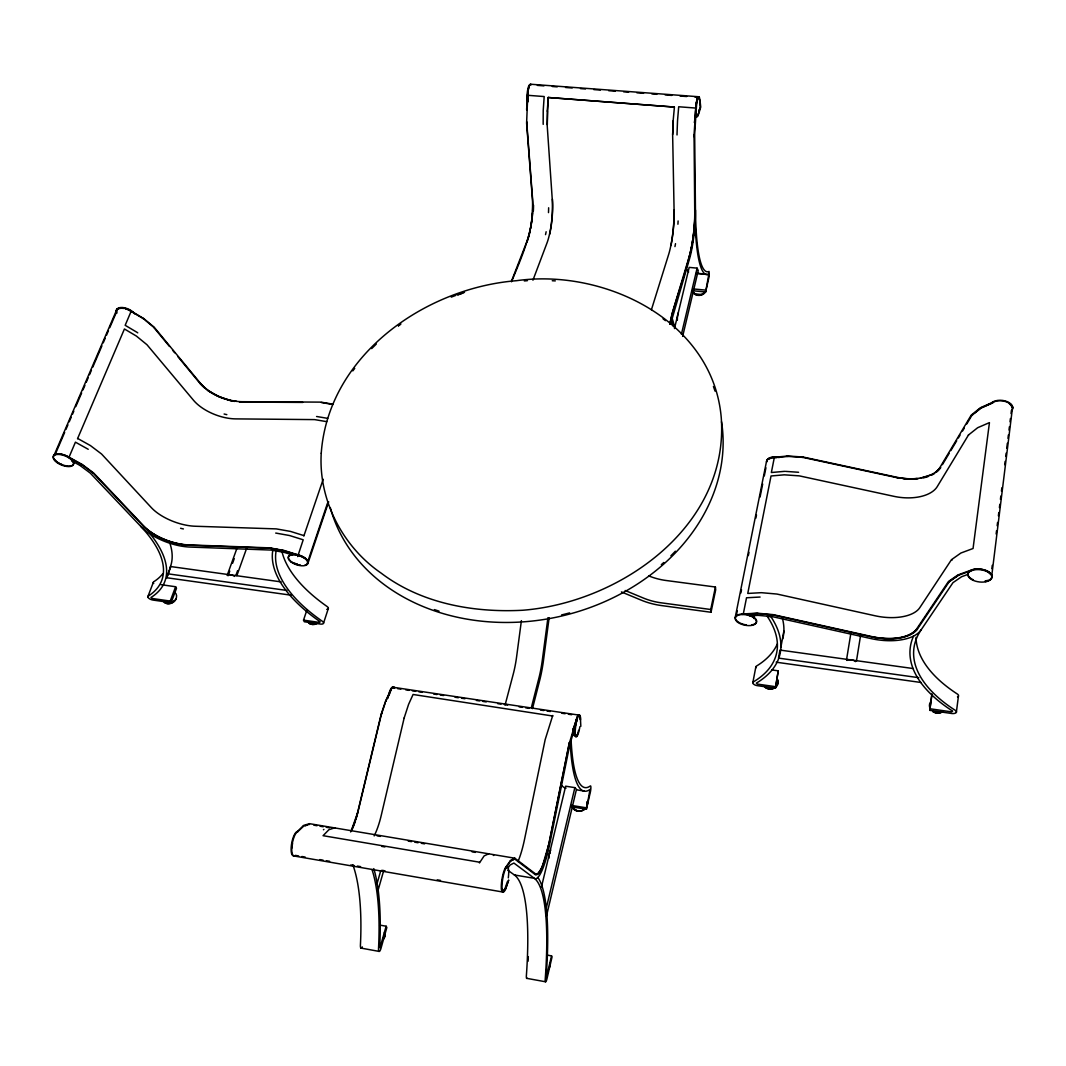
<?xml version="1.0" encoding="UTF-8"?>
<svg xmlns="http://www.w3.org/2000/svg" width="1066" height="1066" viewBox="0 0 1066 1066"><rect width="100%" height="100%" fill="white"/><g stroke="black" fill="none" stroke-linecap="round" stroke-linejoin="round"><path stroke-width="1.5" d="M532.933 280.211L546.938 243.128A33.206 7.835 -84.9 0 0 552.268 199.529L547.151 124.829L548.164 97.486L674.418 107.053L673.166 120.631M547.324 124.642L547.391 110.917M651.419 309.74L668.635 254.507A33.699 5.903 -84.4 0 0 674.085 210.269L672.646 134.769L673.272 120.791L672.646 134.609M526.604 109.598L527.643 94.088M669.834 323.864L672.126 313.444L689.276 256.44A33.792 5.57 -84.3 0 0 694.739 212.094L694.059 135.955M547.231 111.037L548.324 97.486M694.499 122.63L695.858 106.827A9.421 1.546 -84.9 0 1 696.578 102.109M528.03 101.856L528.243 98.578M479.434 862.967L484.124 855.905L488.668 853.826M696.245 109.532L694.672 134.396L695.458 210.002A37.656 6.209 -84.3 0 1 689.369 259.358L670.527 324.211M929.765 710.342L931.911 694.179L929.765 710.342L951.512 713.46A4.744 2.132 8.6 0 0 955.989 712.781A4.744 2.132 8.6 0 0 955.283 710.329A176.503 82.402 6.3 0 1 921.051 629.979L952.857 582.836A3.318 1.679 7.8 0 1 953.231 582.476L961.412 576.853A3.398 1.719 7.6 0 1 961.665 576.693L967.781 574.481M991.86 568.631L992.259 565.326M996.137 533.986L996.55 530.695M997.163 525.738L997.563 522.447M998.389 515.837L998.789 512.546M999.402 507.589L999.815 504.298M1000.428 499.341L1000.827 496.05M1001.44 491.093L1001.853 487.802M1004.705 464.709L1005.118 461.405M1005.731 456.461L1006.131 453.157M1006.744 448.213L1007.357 443.256M1007.97 438.313L1008.383 435.008M1008.996 430.064L1009.395 426.773M1010.008 421.816L1010.421 418.525M1011.034 413.568L1011.434 410.277M991.82 575.214L1012.593 406.932M968.661 434.861A2.265 1.279 6.6 0 0 968.394 435.155L937.254 486.602A37.67 20.68 8.2 0 1 893.974 496.343L799.607 475.929A2.092 1.146 10.3 0 0 799.074 475.849L784.496 474.836A2.092 1.146 10.6 0 0 783.963 474.85L771.024 475.982L747.759 593.442L761.111 592.696A2.172 1.066 11.1 0 1 761.644 592.709L776.714 594.029A2.172 1.079 10.9 0 1 777.287 594.122L875.146 615.788A39.122 19.454 9.1 0 0 919.771 607.7L951.365 559.837A2.345 1.213 7.7 0 1 951.618 559.583L960.706 553.161A2.385 1.226 7.5 0 1 961.106 552.948L973.058 548.497L989.448 422.616L977.882 427.626A2.292 1.306 6.3 0 0 977.495 427.852L968.648 434.861A2.265 1.293 6.6 0 0 968.394 435.141M956.349 712.355L958.441 696.085M547.937 617.667L542.314 660.187A36.257 7.862 -81.8 0 1 538.943 677.949L531.348 707.624M549.137 617.68L543.527 660.094A41.92 9.088 -81.8 0 1 539.636 680.574L532.467 708.637M521.407 620.625L516.65 656.496A36.137 8.315 -81.8 0 1 513.226 674.192L505.151 704.786M856.424 661.266L860.622 635.176M846.511 659.894L850.788 633.83M671.38 320.493L671.353 320.653A150 26.17 -83.2 0 1 672.952 325.77M780.885 647.235L783.883 631.019M775.328 686.651L757.34 684.079L756.354 683.119A161.499 76.379 13.4 0 0 770.865 616.614L767.214 616.308A157.995 74.713 13.4 0 1 753.489 681.827A4.557 2.079 11.4 0 0 753.409 683.972A4.557 2.079 11.4 0 0 757.446 685.665L775.408 688.236L778.233 670.834L771.731 669.914M775.408 688.236L778.233 670.834M752.849 682.573L755.861 666.81M753.649 618.16L754.275 614.909M753.915 618.52L754.541 615.269M774.316 457.527L771.358 472.518L783.976 471.399A6.383 3.491 10.5 0 1 784.763 471.359M735.273 617.201L766.561 461.125A10.42 5.743 10.7 0 1 772.983 457.394L787.627 456.035A2.079 1.159 10.5 0 1 788.147 456.035L802.645 456.994A2.079 1.159 10.2 0 1 803.178 457.061L896.986 477.288A37.443 20.867 8.1 0 0 940.052 467.294L971.113 415.3A2.252 1.293 6.4 0 1 971.366 415.02L980.174 407.918A2.279 1.319 6.1 0 1 980.56 407.692L993.672 401.882M736.619 614.109L737.272 610.858M740.857 592.976L741.51 589.725M748.345 555.573L748.998 552.321M755.834 518.169L756.487 514.918M760.071 497.036L762.67 484.031M764.309 475.902L765.934 467.774M510.268 861.275A5.57 1.173 -80.6 0 1 510.441 861.048L514.705 859.023L535.052 874.453L538.25 873.707L541.994 867.551L549.11 843.259L569.284 743.428L576.959 717.671A11.166 2.132 -81.6 0 1 579.904 718.284M621.411 591.936L641.212 600.145A41.254 20.267 12.9 0 0 661.44 605.555L711.022 612.27L710.729 609.499L715.419 587.02L666.05 580.49A35.431 17.762 12.8 0 1 648.634 575.84M711.022 612.27L715.686 589.818L715.419 587.02M669.888 324.224L672.153 313.924C681.68 280.438 695.832 247.219 694.859 211.748A34.432 5.676 -84.3 0 1 689.289 256.919M691.661 290.632L705.625 291.991L708.797 274.388A142.777 21.733 -84.6 0 1 695.112 222.687M705.625 291.991L709.196 276.267L709.063 271.444A139.699 21.267 -84.6 0 1 695.472 210.015M546.885 955.043L551.562 955.882L546.178 978.122L546.125 977.442A194.239 37.936 -79.6 0 0 537.877 877.491M571.669 806.842L586.393 809.214L590.031 789.386A161.899 29.648 -82.2 0 1 570.23 743.122M586.393 809.214L590.284 792.451A4.664 0.839 -81.4 0 0 590.884 787.734A4.664 0.839 -81.4 0 0 590.351 785.922A158.381 28.995 -82.2 0 1 571.096 739.911L571.043 740.057M545.872 909.898L574.867 787.641L565.66 786.188L541.368 887.365M682.64 336.403L698.243 270.577L697.124 268.139L689.182 267.393L674.472 328.568M546.458 916.107L576.466 789.333L574.867 787.641M297.654 556.572L303.21 539.796L290.338 535.772A6.263 2.905 18.6 0 0 288.766 535.385L276.48 533.187A6.249 2.892 18.8 0 0 275.708 533.08M303.877 535.932L323.185 479.26M681.414 334.231L697.124 268.139M355.964 819.221A40.775 11.992 -79.9 0 0 358.043 811.586L381.255 714.833A6.689 1.919 -80.8 0 1 381.695 713.287M404.161 717.964L381.268 815.277A40.122 11.326 -80.1 0 1 374.166 835.904M569.244 742.922L548.99 843.086A40.961 8.115 -80.9 0 1 535.199 873.68L514.838 858.21L309.593 823.685A2.425 0.746 -79.5 0 0 309.46 823.685L303.73 825.39A2.465 0.773 -79.4 0 0 303.517 825.537L296.761 832.186M404.161 717.964L408.584 704.373L413.075 694.486L552.761 716.019M572.842 729.983L576.986 718.204M379.629 925.061L386.159 926.234L379.962 947.807L379.696 947.154A189.988 53.3 -78.1 0 0 373.793 868.617M381.282 714.713L385.186 703.027M291.151 595.201L166.802 577.759L170.693 566.552L281.144 581.889M377.031 883.701L380.655 871.042M377.764 891.336L383.707 870.576M170.693 566.552L166.802 577.759M511.507 281.784C522.5 254.961 535.372 227.231 532.467 197.423L526.764 122.817M698.63 112.236L700.202 106.986L699.882 104.175M698.776 113.596L700.735 107.026L699.949 100.017M358.043 811.586L351.287 830.641M323.571 623.05L328.368 608.353M275.921 551.015L276.094 551.069A154.21 71.235 16.4 0 0 322.265 621.212A4.317 1.879 17.6 0 1 323.438 623.437A4.317 1.879 17.6 0 1 320.36 624.05L304.263 621.745L303.53 620.145L306.941 609.885M307.408 562.741L327.515 503.152M308.061 562.941L328.674 501.78M571.989 735.114L576.893 735.873L577.599 733.848A11.166 2.132 -81.6 0 0 578.585 730.343M507.483 881.475L504.751 889.297A12.725 2.692 -80.5 0 1 501.353 888.591A12.725 2.692 -80.5 0 1 503.472 872.561A12.725 2.692 -80.5 0 1 507.589 867.791M505.417 889.404L508.709 880.023L507.256 884.154M385.665 701.588L390.942 690.262M576.253 723.028L569.83 744.481L549.696 844.152A45.665 9.048 -80.9 0 1 534.332 878.317A190.041 37.11 -79.6 0 1 545.232 979.054A5.01 0.919 -80.3 0 0 545.659 981.839A5.01 0.919 -80.3 0 0 547.018 978.588L552.001 957.161L551.562 955.882M235.932 575.307L237.611 570.643M236.852 575.667L246.859 547.684M236.705 548.95L227.165 575.387A4.624 2.039 19 0 1 230.283 574.707A4.624 2.039 19 0 1 234.573 576.413M228.084 575.747L229.763 571.083M232.561 563.314L234.24 558.637M552.734 715.473L545.179 739.591L524.605 839.035A40.841 8.595 -80.8 0 1 517.969 861.541M80.256 465.642L89.984 472.891A2.985 1.359 21.6 0 1 90.477 473.317L140.712 526.324A153.384 64.373 21.6 0 1 148.241 596.054A4.264 1.786 19.6 0 0 148.774 598.266A4.264 1.786 19.6 0 0 153.091 600.078L171.12 602.663L170.227 601.064L175.61 586.74L160.899 584.661M171.12 602.663L176.49 588.352L175.61 586.74M147.814 596.787L153.277 582.502M511.44 281.291L526.99 241.262A33.126 8.142 -85 0 0 532.307 197.756L526.604 123.203L527.803 94.088A9.234 2.265 -85.9 0 1 529.096 86.999M68.93 457.421L75.433 442.163L87.718 448.999A4.744 2.185 21.9 0 1 88.225 449.306M131.118 311.312L125.175 325.303L136.848 332.232A4.57 2.345 22.9 0 1 137.327 332.552A6.236 3.211 22.9 0 1 137.754 332.858M77.512 438.766L124.429 328.981L136.168 335.937A2.079 1.066 22.9 0 1 136.581 336.23L146.775 344.571A2.052 1.053 22.6 0 1 147.108 344.891L193.492 400.243A34.658 17.589 20.9 0 0 235.706 418.885L314.39 419.604A1.972 1.026 19.4 0 1 314.856 419.644L326.689 421.643M61.961 464.563L59.203 463.417A10.94 4.957 22 0 1 54.246 454.876L117.033 309.087M55.499 453.716L64.653 432.45M65.959 429.411L67.918 424.854M69.223 421.816L71.182 417.272M72.488 414.234L73.807 411.196M75.766 406.639L81.642 392.968M82.961 389.929L84.92 385.372M86.226 382.334L88.185 377.777M89.491 374.739L91.449 370.182M92.769 367.144L101.91 345.89M103.229 342.852L105.188 338.295M106.493 335.257L108.452 330.7M109.758 327.662L116.954 310.952M942.411 464.656L949.126 453.423M950.805 450.625L956.695 440.778M958.361 437.979L960.053 435.155M962.558 430.97L964.25 428.132M966.769 423.948L971.819 415.487M773.29 615.029L871.735 636.922C886.965 639.4 905.7 641.052 917.453 628.993L949.14 581.809A1.586 0.799 7.9 0 1 949.313 581.636L958.441 575.334A1.599 0.813 7.7 0 1 958.707 575.2L972.392 570.243M503.912 890.297L504.804 888.991L503.858 891.056M508.242 867.631L510.001 865.099A3.571 0.746 -80.6 0 1 510.148 864.979L513.785 863.114A3.491 0.733 -80.6 0 1 513.972 863.114L534.332 878.317L514.358 874.959L507.683 870.123M505.524 867.591L510.574 860.369L514.838 858.21M505.471 868.364L510.467 861.208A7.622 1.599 -80.6 0 1 510.694 860.875L514.332 859.023A7.649 1.599 -80.6 0 1 514.745 859.049M352.833 370.888L354.725 368.356M297.281 832.16L303.623 826.19M371.674 348.595L376.311 344.051M936.321 471.665L940.732 467.468A38.149 21.267 8.1 0 1 936.814 471.878M398.404 325.916L400.856 323.917L398.444 325.69M974.83 412.835L980.453 408.291A6.876 3.958 6 0 1 981.013 407.918A5.024 2.905 6.1 0 1 981.48 407.678L992.939 402.602M980.8 408.211L971.992 415.3A6.916 3.971 6.3 0 1 972.592 414.647M981.053 408.051L992.712 402.895M920.344 478.168L932.617 474.343M451.251 297.121L455.608 295.455M458.14 294.842L462.751 293.15M984.957 581.25L987.383 580.397M985.477 581.61L987.915 580.743M457.087 294.936L464.496 292.351M334.564 827.896L329.034 829.654A2.465 0.746 -79.6 0 0 328.821 829.801L323.078 835.691L479.473 862.194M305.063 825.764L307.927 824.911M305.063 825.59L307.621 824.817M309.353 824.471L309.486 824.484A7.462 2.305 -79.4 0 0 308.9 824.444M917.093 478.501L910.604 479.18L896.852 477.648L803.071 457.434M773.223 457.78L787.867 456.435M524.325 280.931L527.417 280.678M741.869 613.976L757.127 613.216A2.185 1.066 11.2 0 1 757.673 613.23L772.823 614.602A2.185 1.066 11 0 1 773.396 614.696L871.868 636.589A39.375 19.228 9.3 0 0 916.733 628.807L948.394 581.61A2.372 1.199 7.9 0 1 948.647 581.356L957.774 575.04A2.399 1.213 7.7 0 1 958.174 574.841L971.859 569.884A12.206 6.196 7.3 0 1 988.289 571.576A12.206 6.196 7.3 0 1 989.355 580.117M742.136 614.349L757.393 613.59M749.531 615.762L757.699 615.362A3.038 1.466 11.2 0 1 758.459 615.375L771.984 616.614A3.038 1.466 11 0 1 772.77 616.734L871.029 638.587A43.893 21.427 9.3 0 0 921.024 629.953M674.298 107.066L548.164 97.486M705.985 290.445A6.902 5.317 -6.3 0 1 699.762 295.082A6.902 5.317 -6.3 0 1 692.727 291.857L695.059 293.736L701.521 294.709M528.47 95.3L527.67 95.3L544.18 96.553L543.274 109.691A4.331 1.026 -85.7 0 0 543.234 110.264A5.916 1.399 -85.7 0 0 543.22 111.037L543.167 122.923A5.956 1.412 -85.6 0 0 543.207 124.362M239.437 401.962A35.111 18.095 21.1 0 0 242.435 402.082L302.811 402.415M67.691 456.861L81.935 464.723L93.102 473.038L143.457 526.258C155.649 537.704 172.026 543.887 188.549 545.246L269.765 548.23L284.022 550.802L299.213 555.533A9.687 4.424 18.3 0 1 303.703 557.558M552.255 280.744L555.306 280.891M788.214 456.421L802.711 457.381M785.575 471.385L798.594 472.278M530.735 84.241L698.403 96.726M537.331 85.373L543.966 85.88M552.268 86.493L557.251 86.866M565.553 87.479L572.189 87.985M580.49 88.598L585.474 88.971M593.775 89.584L600.411 90.09M608.713 90.703L615.349 91.196M623.65 91.823L628.634 92.196M636.922 92.809L643.571 93.302M651.872 93.928L656.843 94.301M665.144 94.914L671.78 95.407M680.081 96.033L686.731 96.526M695.019 97.139L698.35 97.392A9.421 1.546 -84.9 0 0 697.457 98.658M695.818 108.066L678.696 106.76L677.576 120.098A4.397 0.76 -84.9 0 0 677.536 120.685A6.01 1.039 -84.9 0 0 677.496 121.457L677.043 133.517A6.063 1.053 -84.8 0 0 677.03 134.956M757.753 613.59L772.917 614.975M697.963 273.362L708.797 274.388M696.031 273.376L705.425 274.268M693.033 288.899L705.465 290.099M236.572 401.362L230.696 400.629L218.623 396.592M239.504 401.722L242.435 402.082M710.729 609.499L661.053 602.796A35.684 17.522 12.9 0 1 643.518 598.106L625.196 590.511M913.349 668.569L779.992 650.073L778.5 658.108L918.799 677.683M167.935 573.828L286.914 590.444M776.195 662.199L921.037 682.493M929.912 708.757L951.685 711.875L952.631 711.089A180.394 84.227 6.3 0 1 913.522 636.122M170.227 601.064L152.172 598.479L150.972 597.48A156.755 65.799 21.6 0 0 150.359 534.159M303.53 620.145L319.667 622.451L320.133 621.745A157.635 72.821 16.4 0 1 272.763 550.442M392.701 687.197L578.318 715.006M397.565 688.636L400.856 689.129M405.786 689.862L409.064 690.355M412.355 690.848L415.633 691.341M418.925 691.834L422.203 692.327M433.702 694.046L436.993 694.539M440.271 695.032L443.563 695.525M455.062 697.244L458.34 697.737M461.631 698.23L464.923 698.723M476.409 700.455L479.7 700.948M482.978 701.441L486.269 701.921M497.769 703.653L501.047 704.146M504.338 704.639L507.629 705.132M519.115 706.851L522.407 707.344M525.698 707.837L528.976 708.33M540.475 710.049L543.767 710.542M547.045 711.035L550.336 711.528M561.835 713.247L565.113 713.74M568.405 714.233L571.682 714.726M571.962 734.594L576.893 735.873M576.666 789.853L584.248 791.052M571.283 805.39L586.02 807.762M332.752 404.134L320.986 402.162A1.959 1.026 19.5 0 0 320.52 402.122L242.182 401.695A34.458 17.762 21.1 0 1 200.235 383.054L154.357 327.435A2.039 1.053 22.8 0 0 154.037 327.115L143.937 318.734A2.065 1.079 23 0 0 143.524 318.441L130.252 310.512M332.832 404.507L322.199 402.642A5.996 3.145 19.4 0 0 321.212 402.522M327.688 418.365L317.295 416.606A6.023 3.118 19.3 0 0 316.562 416.513M313.844 825.191L317.028 825.724M320.027 826.23L323.211 826.763M326.196 827.269L329.381 827.802M377.124 835.851L380.402 836.41M408.238 841.101L411.516 841.647M414.781 842.193L418.059 842.753M421.337 843.299L424.614 843.859M472.105 851.854L475.383 852.4M381.681 846.391L384.946 846.937M295.349 855.385L298.613 855.945M301.878 856.504L305.142 857.064M319.813 859.596L323.078 860.169M326.343 860.728L329.607 861.288M350.807 864.952L354.059 865.512M357.323 866.072L360.588 866.631M381.788 870.296L385.053 870.855M437.233 879.85L440.498 880.423M293.55 855.905L502.313 891.936M360.894 948.074L378.976 951.378M526.617 978.322L545.459 981.759M291.911 554.786L284.729 552.548A2.865 1.306 18.5 0 0 284.009 552.361L271.683 550.149A2.852 1.306 18.7 0 0 271.004 550.069L189.988 547.058A40.242 18.082 20.1 0 1 140.712 526.324M297.147 564.154L294.522 563.341L297.081 564.46A10.367 4.744 18.3 0 0 299.666 565.1M303.957 535.625L290.791 531.508A2.052 0.959 18.6 0 0 290.272 531.374L276.534 528.936A2.052 0.959 18.8 0 0 276.054 528.883L195.278 526.244A35.884 16.443 20.2 0 1 151.319 507.603L101.696 454.156A2.119 0.986 21.7 0 0 101.35 453.85L90.57 445.695A2.145 0.999 21.9 0 0 90.13 445.415L77.805 438.539M71.595 460.818L79.963 465.429M207.817 390.476L217.277 395.832M143.817 319.027A6.209 3.225 23 0 0 143.204 318.574L129.959 310.752A9.741 5.05 23.3 0 0 125.295 308.78M663.039 318.801L665.464 320.653M144.949 319.973L152.851 326.529A6.249 3.251 22.8 0 1 153.85 327.502M177.809 356.55L199.702 383.08L205.498 388.37M153.824 327.475L169.481 346.45M172.585 350.221L174.691 352.766M386.159 926.234L386.838 927.54L380.988 948.354A4.904 1.293 -79.2 0 1 379.269 951.472A4.904 1.293 -79.2 0 1 378.523 948.687A185.87 52.141 -78.1 0 0 371.994 869.51M713.434 386.505L715.059 391.129M580.33 716.485L580.837 726.319M576.639 718.937L576.746 721.615M930.058 704.773L930.085 708.384A8.222 7.142 9.6 0 1 931.044 701.308M693.926 136.608L695.965 106.827A10.087 1.652 -84.9 0 1 697.444 98.085A10.087 1.652 -84.9 0 1 699.109 98.072M334.564 827.896A2.438 0.72 -79.6 0 1 334.751 827.922M952.098 560.036A1.572 0.813 7.7 0 1 952.284 559.863M674.218 209.922A34.352 6.01 -84.4 0 1 670.994 245.5M552.428 199.182A33.846 7.982 -84.9 0 1 549.67 234.293M290.005 560.476A10.247 4.69 18.3 0 1 292.244 554.427A10.247 4.69 18.3 0 1 305.689 558.611A10.247 4.69 18.3 0 1 304.943 565.113M300.479 565.18A10.247 4.69 18.3 0 1 291.071 561.396M116.78 312.898A10.314 5.357 23.3 0 1 122.177 307.488A10.314 5.357 23.3 0 1 134.569 313.777M116.594 313.337A10.314 5.357 23.3 0 1 120.485 307.941A10.314 5.357 23.3 0 1 132.291 312.018M53.527 455.995A10.82 4.904 22 0 1 68.664 457.087A10.82 4.904 22 0 1 70.129 466.042A10.82 4.904 22 0 1 53.993 458.82M306.169 564.82A10.367 4.744 18.3 0 0 307.301 560.21A10.367 4.744 18.3 0 0 299.279 555.226L284.209 550.522A2.065 0.946 18.6 0 0 283.689 550.402L269.885 547.911A2.052 0.946 18.7 0 0 269.392 547.857L188.269 544.873A36.111 16.23 20.1 0 1 144.003 526.244L93.808 473.157A2.132 0.973 21.5 0 0 93.462 472.851L82.575 464.723A2.159 0.986 21.7 0 0 82.135 464.443L67.984 456.634A10.94 4.957 22 0 0 54.246 454.876M117.606 309.433A9.741 5.05 23.3 0 1 123.723 308.447M234.72 401.416A35.111 18.095 21.1 0 1 226.632 399.55M225.286 399.137A35.111 18.095 21.1 0 1 205.938 389.077M204.752 388.117A35.111 18.095 21.1 0 1 199.702 383.094M188.549 545.246A36.79 16.536 20.1 0 1 143.457 526.258M766.574 462.138A10.314 5.69 10.7 0 1 776.501 457.514M766.667 461.671A10.314 5.69 10.7 0 1 779.246 457.554M746.333 624.916A10.833 5.223 11.4 0 1 735.82 616.361A10.833 5.223 11.4 0 1 752.529 616.401A10.833 5.223 11.4 0 1 751.597 624.929M973.311 579.811A12.072 6.129 7.3 0 1 971.233 570.217A12.072 6.129 7.3 0 1 989.594 572.562A12.072 6.129 7.3 0 1 985.224 581.33M991.78 403.121A11.446 6.609 5.7 0 1 1006.81 402.002A11.446 6.609 5.7 0 1 1011.647 410.863M991.846 402.615A11.446 6.609 5.7 0 1 1005.051 400.909A11.446 6.609 5.7 0 1 1012.7 408.185M769.212 458.94A9.741 5.37 10.7 0 1 771.731 458.007M988.435 572.269A11.406 5.783 7.3 0 1 990.501 574.201M1009.422 403.881A10.807 6.249 5.7 0 1 1011.847 406.972M917.453 628.993A40.135 19.588 9.2 0 1 871.735 636.922M934.695 473.397A38.149 21.267 8.1 0 1 932.284 474.77M928.193 476.502A38.149 21.267 8.1 0 1 923.596 477.835M918.026 478.781A38.149 21.267 8.1 0 1 902.942 478.674M899.864 478.234A38.149 21.267 8.1 0 1 896.852 477.648M577.132 734.94A11.046 2.105 -81.6 0 1 574.641 732.275A11.046 2.105 -81.6 0 1 577.106 717.351A11.046 2.105 -81.6 0 1 579.877 718.391M579.864 726.719A11.046 2.105 -81.6 0 1 575.627 736.02A11.046 2.105 -81.6 0 1 577.212 718.91A11.046 2.105 -81.6 0 1 580.49 719.963M389.13 695.378A10.807 3.065 -81 0 1 394.633 688.343M388.091 698.083A10.807 3.065 -81 0 1 390.916 688.623A10.807 3.065 -81 0 1 394.074 688.263A10.207 2.892 -81 0 0 392.648 687.89M294.602 855.825A12.406 3.891 -79.2 0 1 292.057 845.045A12.406 3.891 -79.2 0 1 297.88 831.56M293.963 855.718A12.406 3.891 -79.2 0 1 291.418 844.925A12.406 3.891 -79.2 0 1 297.254 831.453M507.096 884.274A12.725 2.692 -80.5 0 1 502.019 888.711A12.725 2.692 -80.5 0 1 505.87 868.324A12.725 2.692 -80.5 0 1 508.295 877.864M394.273 687.503A10.926 3.091 -81 0 0 390.889 689.729L385.652 700.908L381.122 714.433L357.87 811.399A40.002 11.766 -79.9 0 1 350.594 831.933M579.264 715.939A10.433 1.985 -81.6 0 1 579.731 718.777M292.031 847.896A11.713 3.678 -79.2 0 1 292.537 843.419M502.459 891.109A12.019 2.545 -80.5 0 1 501.606 888.764M355.498 820.66A40.775 11.992 -79.9 0 1 351.22 831.387M549.11 843.259A41.747 8.261 -80.9 0 1 535.052 874.453M698.083 113.756A9.98 1.639 -84.9 0 1 695.752 113.835A9.98 1.639 -84.9 0 1 696.964 99.764A9.98 1.639 -84.9 0 1 699.296 99.751M698.616 113.796A9.98 1.639 -84.9 0 1 696.218 112.556A9.98 1.639 -84.9 0 1 698.137 97.819A9.98 1.639 -84.9 0 1 699.869 104.215M699.429 109.345A9.98 1.639 -84.9 0 1 698.91 112.476M527.91 101.004A9.781 2.399 -85.9 0 1 528.31 89.198A9.781 2.399 -85.9 0 1 531.321 84.694M527.39 100.964A9.781 2.399 -85.9 0 1 527.803 89.158A9.781 2.399 -85.9 0 1 530.815 84.654M532.734 204.805A33.766 8.288 -85 0 1 532.574 211.188M532.494 212.8A33.766 8.288 -85 0 1 530.535 228.804M530.242 230.283A33.766 8.288 -85 0 1 527.057 241.742M550.123 963.064A8.475 8.048 -28.9 0 1 548.843 968.581M549.803 963.517A8.022 7.609 -29 0 1 549.67 966.209M384.986 932.057A8.421 7.635 -36.5 0 1 383.72 938.746M384.426 932.257A7.822 7.089 -36.5 0 1 383.24 938.466M384.773 932.59A7.968 7.222 -36.6 0 1 383.56 938.919M704.08 292.777A6.409 4.944 -6.4 0 1 698.043 294.709M705.665 290.965A6.529 5.037 -6.4 0 1 699.776 295.362A6.529 5.037 -6.4 0 1 693.127 292.311M940.865 712.581A8.222 7.142 9.4 0 1 932.71 711.408M936.721 712.434A7.635 6.636 9.5 0 1 934.176 711.662M942.904 711.475A7.782 6.756 9.5 0 1 932.923 711.582M777.7 679.522A7.928 6.982 -0.5 0 1 774.915 687.677A7.928 6.982 -0.5 0 1 765.241 687.423M772.89 688.063A7.369 6.476 -0.4 0 1 765.615 687.024M777.514 680.774A7.369 6.476 -0.4 0 1 777.554 683.04M777.674 681.227A7.502 6.609 -0.4 0 1 772.957 688.663A7.502 6.609 -0.4 0 1 763.842 685.851M587.433 802.418A8.075 7.382 -15.3 0 1 586.26 807.455M585.421 808.508A8.075 7.382 -15.3 0 1 577.759 811.093A8.075 7.382 -15.3 0 1 571.829 806.322M576.653 810.253A7.489 6.849 -15.2 0 1 572.868 807.215M585.207 808.681A7.635 6.982 -15.2 0 1 572.855 807.722M586.833 801.752A7.635 6.982 -15.2 0 1 587.02 805.376M315.563 623.956A7.515 6.249 -24.1 0 1 308.54 622.944M315.443 623.517A6.982 5.81 -24 0 1 313.071 623.916M317.908 622.997A7.116 5.916 -24 0 1 309.033 623.157M174.864 592.376A7.449 5.97 -27.6 0 1 174.144 601.264A7.449 5.97 -27.6 0 1 164.031 602.223M173.811 600.971A6.916 5.543 -27.6 0 1 167.269 603.103M176.13 598.692A7.049 5.65 -27.6 0 1 171 603.356A7.049 5.65 -27.6 0 1 164.59 602.437M548.83 858.343A5.21 0.999 -80.9 0 1 549.51 853.213A5.21 0.999 -80.9 0 1 550.802 850.148M549.643 853.653A4.104 0.786 -80.9 0 1 550.149 852M677.39 320.173A4.371 0.733 -83.9 0 1 677.55 316.122A4.371 0.733 -83.9 0 1 678.362 312.738M846.924 660.427A5.01 2.345 9.9 0 1 851.241 659.827A5.01 2.345 9.9 0 1 855.518 661.613M183.405 528.936A36.617 16.71 20.2 0 1 180.58 528.27M92.209 472.265A6.569 2.971 21.6 0 1 93.275 473.197M269.645 548.217A6.289 2.865 18.7 0 1 271.15 548.39L283.489 550.616A6.289 2.878 18.5 0 1 285.075 551.002M82.468 465.003A6.516 2.958 21.8 0 0 81.816 464.549A4.77 2.172 21.8 0 0 81.296 464.243M281.824 550.935A153.477 71.982 16.4 0 0 327.075 606.501A4.291 1.892 17.6 0 1 326.756 609.419M153.717 583.488A4.251 1.799 19.7 0 1 153.717 581.769A152.678 65.079 21.7 0 0 162.685 573.894M169.614 542.461A156.036 66.518 21.7 0 1 170.28 567.085M226.831 414.647A35.271 17.962 21 0 1 224.113 414.008M142.724 318.254A4.544 2.359 23 0 1 143.204 318.574M385.546 701.761A6.662 1.905 -80.9 0 1 386.065 700.442M323.891 829.428A7.449 2.252 -79.5 0 0 323.678 829.548A5.45 1.639 -79.5 0 0 323.424 829.761M303.783 825.977A7.435 2.319 -79.4 0 0 303.437 826.137A5.437 1.692 -79.4 0 0 303.197 826.337M362.28 946.914A4.89 1.333 -79 0 1 360.415 945.382A185.431 53.726 -77.9 0 0 352.873 864.872M569.231 743.682A6.849 1.319 -81.5 0 1 569.604 742.069M572.762 730.157A6.822 1.306 -81.6 0 1 573.175 728.798M493.398 855.452A7.635 1.666 -80.5 0 1 493.691 855.478M566.046 788.16A161.552 31.061 -82.2 0 1 560.769 784.349M528.296 956.602A193.746 39.709 -79.4 0 1 528.083 961.252M527.097 978.215A4.997 0.959 -80.2 0 1 526.377 975.63A189.561 38.856 -79.4 0 0 514.358 874.959A45.558 9.474 -80.8 0 0 515.491 875.373M548.644 207.777A33.832 8.035 -84.9 0 1 548.484 212.614M546.138 231.748A33.832 8.035 -84.9 0 1 545.525 234.627M526.777 123.056A5.956 1.466 -85.7 0 1 526.724 121.631M533.533 205.218A36.924 9.074 -85 0 1 533.346 211.068M526.737 109.758A5.903 1.452 -85.8 0 1 526.751 108.985A4.317 1.066 -85.8 0 1 526.777 108.426M678.109 220.955A34.365 5.943 -84.3 0 1 677.909 224.233M675.511 243.661A34.365 5.943 -84.3 0 1 674.951 246.606M694.059 136.315A6.076 0.999 -84.7 0 1 694.086 134.862M671.86 315.083A5.97 1.013 -83.9 0 1 672.153 313.91M694.579 122.79A6.023 0.986 -84.8 0 1 694.619 122.004A4.411 0.733 -84.8 0 1 694.672 121.431M671.953 317.868A153.331 26.757 -83.2 0 1 674.631 327.808M688.676 271.963A142.498 22.786 -84.7 0 1 686.571 269.178M801.445 457.207A6.356 3.518 10.2 0 1 803.084 457.434M786.895 456.368A6.356 3.518 10.4 0 1 788.494 456.355M949.113 581.836A7.289 3.678 7.8 0 1 949.926 581.05L958.081 575.4A7.249 3.664 7.6 0 1 958.654 575.067A5.303 2.692 7.6 0 1 959.147 574.867M771.584 614.762A6.676 3.238 11 0 1 773.303 615.042M760.098 597.053A6.636 3.265 11.2 0 0 759.565 597.067L746.52 597.773L743.268 614.149L756.367 613.496A6.676 3.225 11.2 0 1 758.046 613.536M756.034 667.756A4.544 2.105 11.3 0 1 756.5 666.05A157.222 75.486 13.4 0 0 777.341 643.904M782.178 617.494A160.713 77.165 13.4 0 1 782.737 638.907M916.014 637.335A175.584 83.188 6.2 0 0 957.388 694.046A4.717 2.159 8.5 0 1 957.495 696.871M721.522 421.723A200.475 162.818 -13 0 1 558.371 616.774A200.475 162.818 -13 0 1 330.273 507.536M675.378 551.202A199.289 161.845 -13 0 1 670.887 555.799M663.798 562.488A199.289 161.845 -13 0 1 661.333 564.66M569.657 612.883A199.289 161.845 -13 0 1 561.609 614.922M439.005 611.124A199.289 161.845 -13 0 1 434.395 609.592M321.239 453.197C318.374 500.127 342.679 546.725 381.148 573.122C421.243 603.516 473.291 612.83 522.633 610.258C621.052 602.517 729.677 525.431 721.202 417.112C712.568 320.56 604.515 268.246 516.557 280.691C424.734 287.927 328.248 355.591 321.239 453.197M290.858 561.835A10.247 4.69 18.3 0 0 307.448 564.127A10.247 4.69 18.3 0 0 295.735 554.986A10.247 4.69 18.3 0 0 290.858 561.835M56.738 462.391A10.82 4.904 22 0 0 73.394 464.549A10.82 4.904 22 0 0 59.962 454.542A10.82 4.904 22 0 0 56.738 462.391M736.793 621.478A10.833 5.223 11.4 0 0 755.261 624.023A10.833 5.223 11.4 0 0 745.507 614.722A10.833 5.223 11.4 0 0 736.793 621.478M973.165 580.33A12.072 6.129 7.3 0 0 991.833 577.399A12.072 6.129 7.3 0 0 974.564 569.817A12.072 6.129 7.3 0 0 973.165 580.33"/></g></svg>
